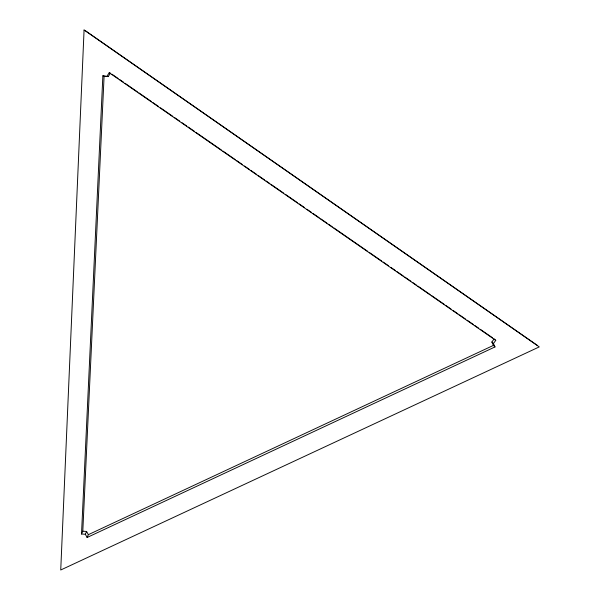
<?xml version="1.0" encoding="UTF-8"?>
<svg xmlns="http://www.w3.org/2000/svg" width="600" height="600" viewBox="0 0 600 600"><rect width="100%" height="100%" fill="white"/><g stroke="black" fill="none" stroke-linecap="round" stroke-linejoin="round"><path stroke-width="0.9" d="M493.463 343.515L495.757 340.373L494.145 338.895L491.865 342.015L493.463 343.515L494.993 346.935L87.105 537.487L85.343 534.248L81.51 534.007L102.863 75.825L108.195 76.582L110.415 73.148L109.238 72.713L106.995 76.177M81.51 534.007L82.8 531.21L104.093 76.238L102.863 75.825M87.105 537.487L88.358 534.668L493.388 345.413L494.993 346.935M85.343 534.248L86.602 531.457L82.8 531.21M104.093 76.238L108.195 76.582M111.96 74.213L118.125 78.48M119.663 79.552L123.517 82.215M125.055 83.287L137.385 91.823M138.93 92.887L151.252 101.43M152.797 102.495L158.19 106.23M160.5 107.835L172.83 116.37M174.375 117.435L179.767 121.17M182.078 122.775L186.697 125.977M188.243 127.042L194.407 131.31M195.945 132.382L221.377 149.993M222.915 151.058L235.245 159.593M236.782 160.665L242.175 164.4M244.493 165.998L249.112 169.2M250.657 170.265L256.815 174.532M258.36 175.605L264.525 179.873M266.062 180.938L269.918 183.608M271.455 184.672L283.785 193.215M285.33 194.28L297.66 202.815M299.197 203.888L304.59 207.623M306.9 209.22L311.528 212.423M313.065 213.487L319.23 217.763M320.775 218.827L326.94 223.095M328.478 224.16L332.332 226.83M333.87 227.895L367.778 251.377M369.315 252.442L381.645 260.985M383.183 262.05L388.582 265.785M390.893 267.39L395.513 270.593M397.058 271.657L403.222 275.925M404.76 276.99L410.925 281.265M412.463 282.33L416.317 285M417.862 286.065L430.185 294.6M431.73 295.673L444.06 304.207M445.597 305.272L450.99 309.007M453.3 310.612L457.928 313.815M459.465 314.88L465.63 319.147M467.175 320.22L473.34 324.487M474.877 325.553L478.732 328.222M480.27 329.288L492.6 337.83M109.238 72.713L495.757 340.373M85.455 30.758L537.345 345.382M86.602 531.457L88.358 534.668M491.865 342.015L493.388 345.413M84.075 30L60.735 570L539.265 346.905L84.075 30"/></g></svg>
